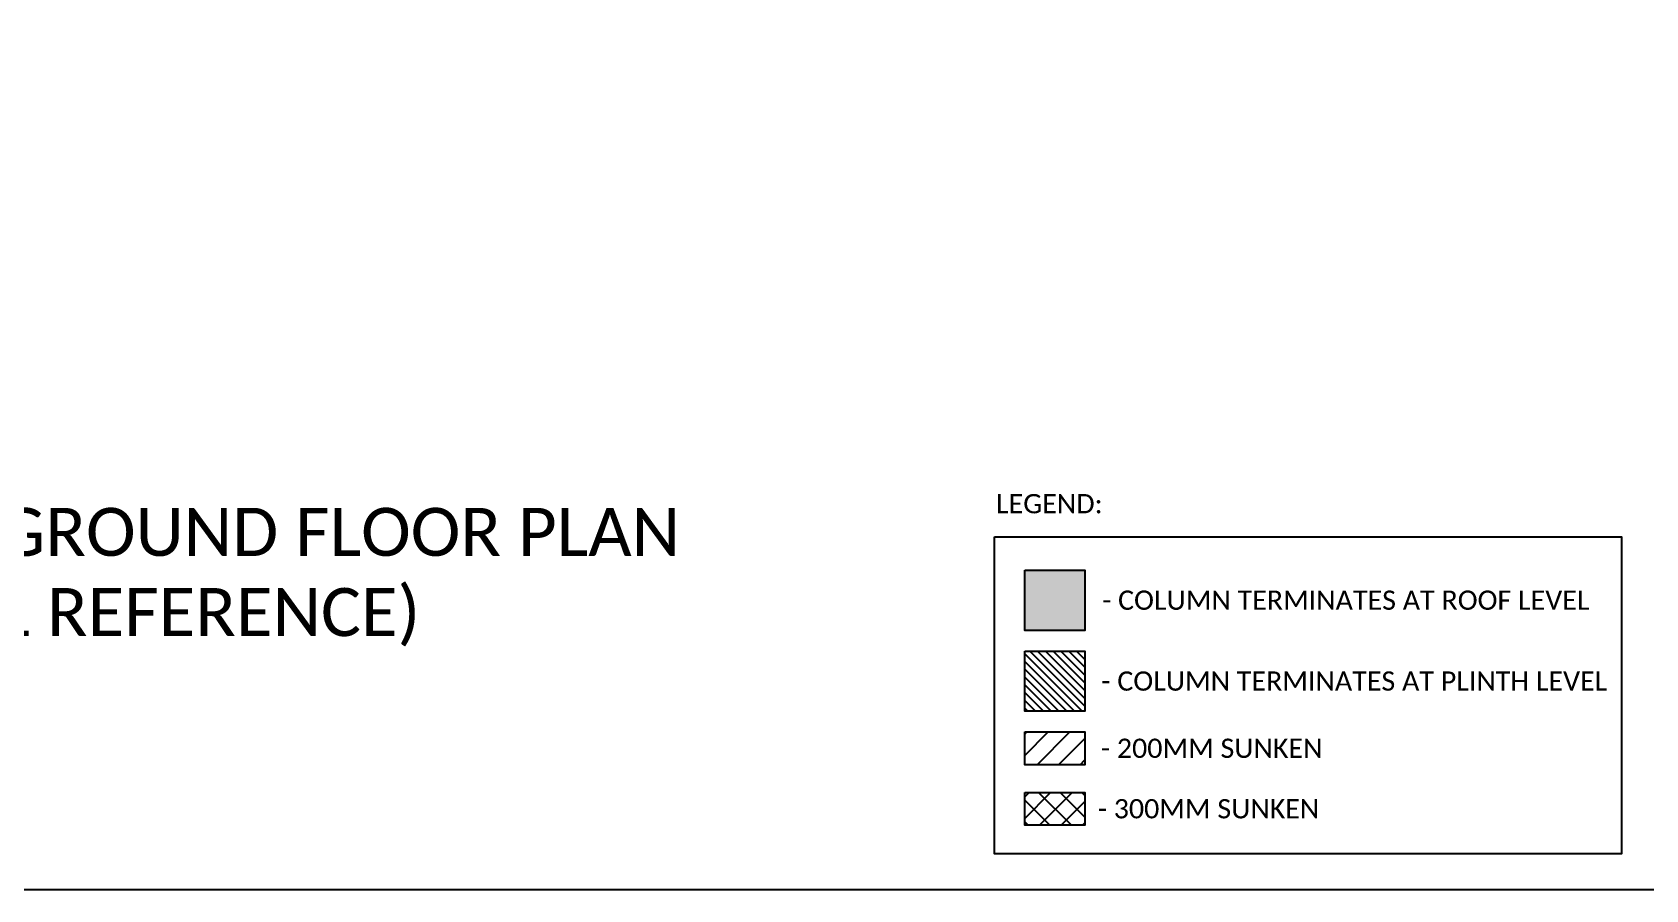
# Model space of a CAD drawing. Header units: millimetres. Extents: x -10000 to 124200, y -12045 to 23620.
# Drawn here: x 40074 to 56849, y -12045 to -3129 of the extents above; entities that cross this region are included whole.
import ezdxf

# ---------------------------------------------------------------- set-up
doc = ezdxf.new("R2010")
doc.units = ezdxf.units.MM
doc.header["$LTSCALE"] = 150
for name, color, linetype in [('ad-Column', 3, 'Continuous'), ('ad-Column Hatch', 125, 'Continuous'), ('ad-RCC Hatch', 125, 'Continuous'), ('ad-Text', 7, 'Continuous'), ('ad-Wall hatch', 8, 'Continuous')]:
    doc.layers.add(name, color=color, linetype=linetype)
doc.styles.get("Standard").update_dxf_attribs({"font": 'calibril.ttf'})

msp = doc.modelspace()

# ---------------------------------------------------------------- hatches: boundary and pattern name
at = {"layer": 'ad-Column Hatch', "transparency": 33554687}
h = msp.add_hatch(color=256, dxfattribs=at)
h.dxf.hatch_style = 1
h.paths.add_polyline_path([(50393, -8722), (51019, -8722), (51019, -9348), (50393, -9348)])
at = {"layer": 'ad-RCC Hatch', "transparency": 33554687}
h = msp.add_hatch(dxfattribs=at)
h.set_pattern_fill('ANSI31', color=256, scale=18, angle=90)
h.set_pattern_definition([(135, (352047.27, -30630.6), (-40.411153, -40.411153), [])])
h.paths.add_polyline_path([(50393, -9563), (51019, -9563), (51019, -10189), (50393, -10189)])
at = {"layer": 'ad-Wall hatch'}
h = msp.add_hatch(dxfattribs=at)
h.set_pattern_fill('ANSI31', color=256, scale=50)
h.set_pattern_definition([(45, (11872.32, -4267.65), (-112.2532, 112.2532), [])])
h.paths.add_polyline_path([(50393, -10404), (51019, -10404), (51019, -10745), (50393, -10745)])
h = msp.add_hatch(dxfattribs=at)
h.set_pattern_fill('ANSI37', color=256, scale=50)
h.set_pattern_definition([(45, (11872.32, -4698.07), (-112.2532, 112.2532), []), (135, (11872.32, -4698.07), (-112.2532, -112.2532), [])])
h.paths.add_polyline_path([(50393, -11034), (51019, -11034), (51019, -11375), (50393, -11375)])

# ---------------------------------------------------------------- linework, layer by layer
for points in [[(23550, 23620), (57100, 23620), (57100, -12045), (23550, -12045)], [(50078, -8376), (56598, -8376), (56598, -11672), (50078, -11672)], [(50393, -10404), (51019, -10404), (51019, -10745), (50393, -10745)], [(50393, -11034), (51019, -11034), (51019, -11375), (50393, -11375)]]:
    msp.add_lwpolyline(points, close=True)
at = {"layer": 'ad-Column'}
for points in [[(50393, -8722), (51019, -8722), (51019, -9348), (50393, -9348)], [(50393, -9563), (51019, -9563), (51019, -10189), (50393, -10189)]]:
    msp.add_lwpolyline(points, close=True, dxfattribs=at)

# ---------------------------------------------------------------- texts
at = {"layer": 'ad-Text', "attachment_point": 5}
for s, insert, char_height, width in [('\\pxt25;1625_WEST VILLA GROUND FLOOR PLAN\\P(FOR WALL REFERENCE)', (40325, -8795), 500, 13929.34), ('\\pxql,t25;{\\fCalibri|b0|i0|c0|p34;LEGEND:}', (50677, -8032), 200, 1165.89), ('\\pxql,t25;{\\fCalibri Light|b0|i0|c0|p34;- COLUMN TERMINATES AT ROOF LEVEL}', (54105, -9035), 200, 5815.19), ('\\pxql,t25;{\\fCalibri Light|b0|i0|c0|p34;- COLUMN TERMINATES AT PLINTH LEVEL}', (54210, -9876), 200, 6040.45), ('\\pxql,t25;{\\fCalibri Light|b0|i0|c0|p34;- 200MM SUNKEN}', (52349, -10575), 200, 2328.3), ('\\pxql,t25;{\\fCalibri Light|b0|i0|c0|p34;- 300MM SUNKEN}', (52312, -11204), 200, 2319.94)]:
    msp.add_mtext(s, dxfattribs=dict(at, insert=insert, char_height=char_height, width=width))

doc.saveas('drawing.dxf')
